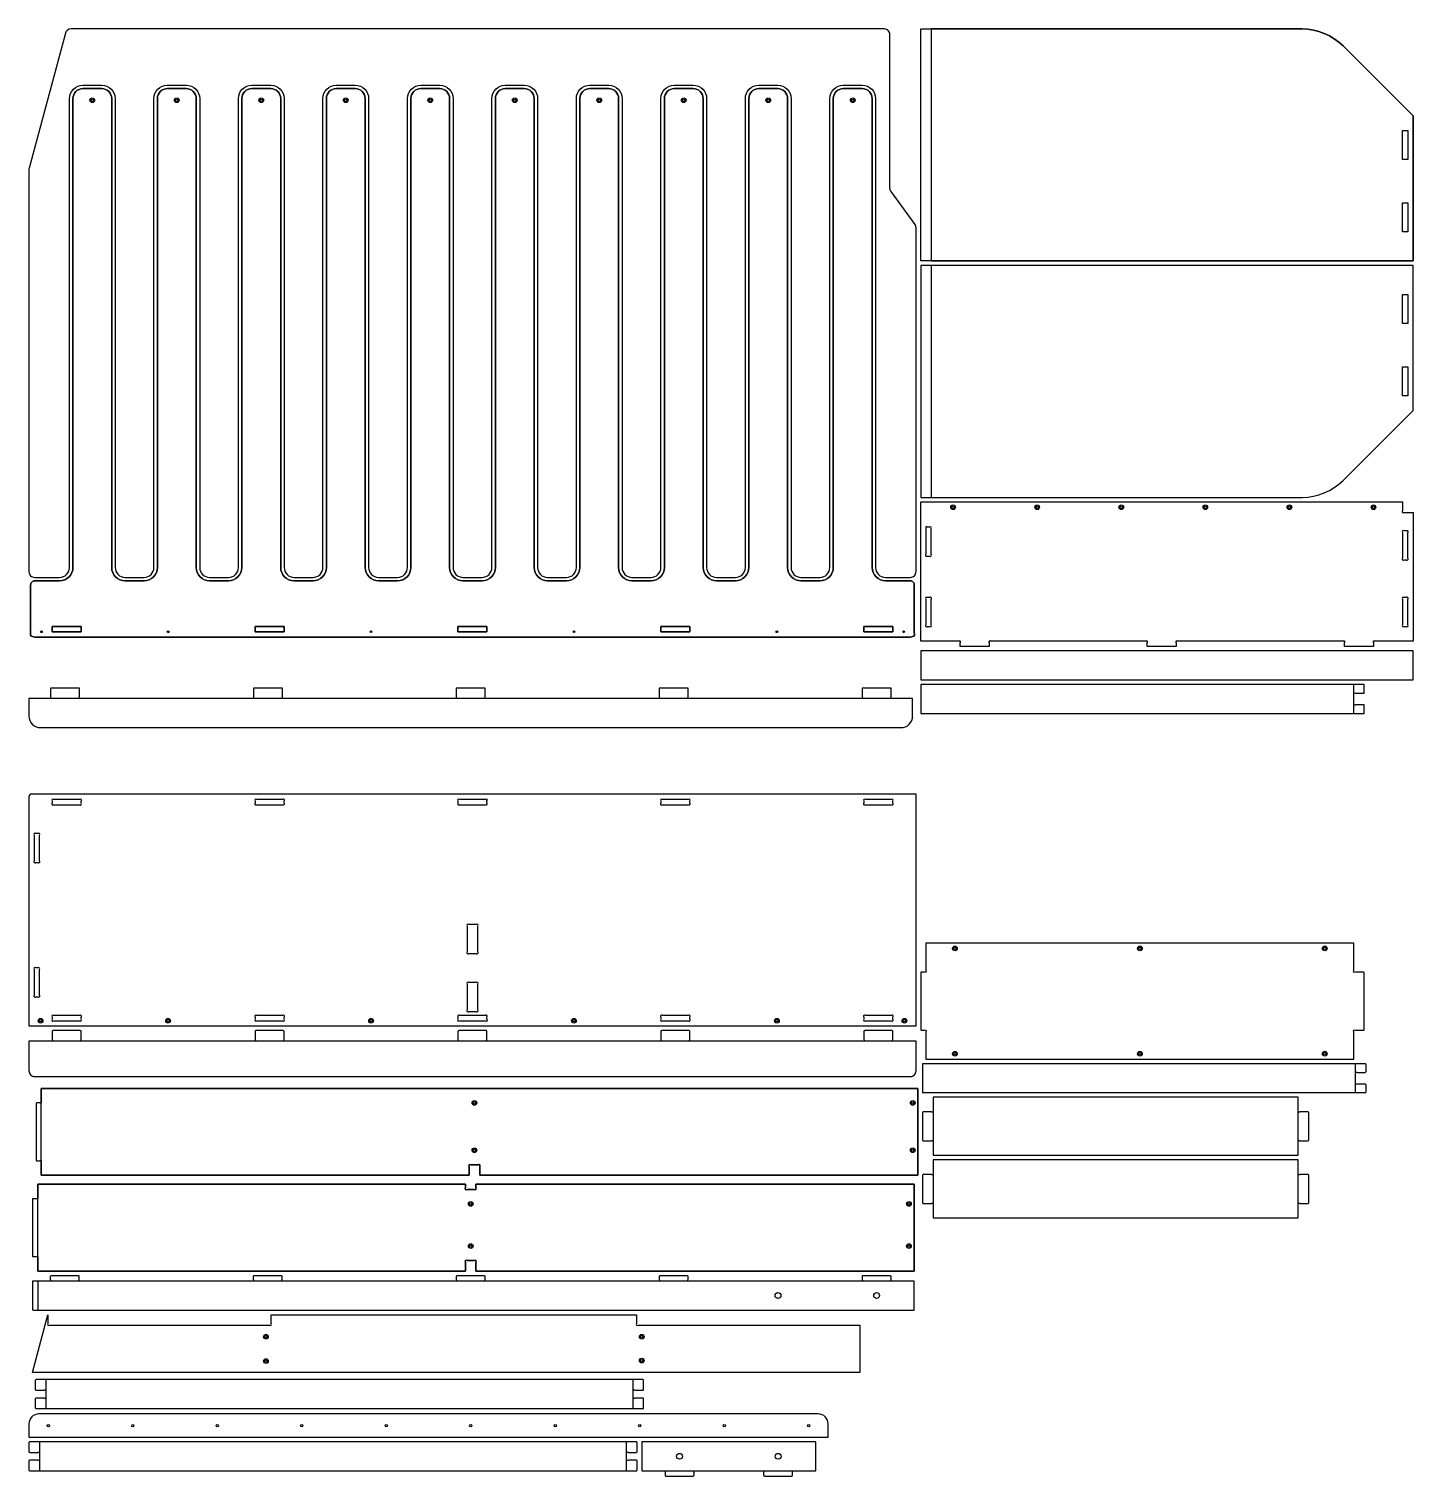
# Model space of a CAD drawing. Header units: millimetres. Extents: x 2 to 2393, y -6494 to -6.
# Drawn here: x 6 to 2393, y -2503 to -6 of the extents above; entities that cross this region are included whole.
import ezdxf

# ---------------------------------------------------------------- set-up
doc = ezdxf.new("R2010")
doc.units = ezdxf.units.MM
doc.layers.get('0').update_dxf_attribs({"linetype": 'CONTINUOUS'})

msp = doc.modelspace()

# ---------------------------------------------------------------- linework, layer by layer
for points in [[(6.3, -942.4, 0.414214), (16.3, -952.5), (59.2, -952.5, 0.414214), (76.2, -935.4), (76.2, -126.3, -0.414214), (99.2, -103.3), (132.1, -103.3, -0.414214), (155.1, -126.3), (155.1, -935.4, 0.414214), (172.1, -952.5), (204.9, -952.5, 0.414214), (221.9, -935.4), (221.9, -126.3, -0.414214), (244.9, -103.3), (277.8, -103.3, -0.414214), (300.8, -126.3), (300.8, -935.4, 0.414214), (317.8, -952.5), (350.6, -952.5, 0.414214), (367.6, -935.4), (367.6, -126.3, -0.414214), (390.6, -103.3), (423.5, -103.3, -0.414214), (446.5, -126.3), (446.5, -935.4, 0.414214), (463.5, -952.5), (496.3, -952.5, 0.414214), (513.3, -935.4), (513.3, -126.3, -0.414214), (536.3, -103.3), (569.2, -103.3, -0.414214), (592.2, -126.3), (592.2, -935.4, 0.414214), (609.2, -952.5), (642.1, -952.5, 0.414214), (659.1, -935.4), (659.1, -126.3, -0.414214), (682.1, -103.3), (714.9, -103.3, -0.414214), (737.9, -126.3), (737.9, -935.4, 0.414214), (754.9, -952.5), (787.8, -952.5, 0.414214), (804.8, -935.4), (804.8, -126.3, -0.414214), (827.8, -103.3), (860.6, -103.3, -0.414214), (883.6, -126.3), (883.6, -935.4, 0.414214), (900.6, -952.5), (933.5, -952.5, 0.414214), (950.5, -935.4), (950.5, -126.3, -0.414214), (973.5, -103.3), (1006.3, -103.3, -0.414214), (1029.3, -126.3), (1029.3, -935.4, 0.414214), (1046.3, -952.5), (1079.2, -952.5, 0.414214), (1096.2, -935.4), (1096.2, -126.3, -0.414214), (1119.2, -103.3), (1152.1, -103.3, -0.414214), (1175.1, -126.3), (1175.1, -935.4, 0.414214), (1192.1, -952.5), (1224.9, -952.5, 0.414214), (1241.9, -935.4), (1241.9, -126.3, -0.414214), (1264.9, -103.3), (1297.8, -103.3, -0.414214), (1320.8, -126.3), (1320.8, -935.4, 0.414214), (1337.8, -952.5), (1370.6, -952.5, 0.414214), (1387.6, -935.4), (1387.6, -126.3, -0.414214), (1410.6, -103.3), (1443.5, -103.3, -0.414214), (1466.5, -126.3), (1466.5, -935.4, 0.414214), (1483.5, -952.5), (1526.3, -952.5, 0.414214), (1536.3, -942.4), (1536.3, -349.6, 0.157658), (1534.5, -343.7), (1493.2, -286.7, -0.157658), (1491.3, -280.8), (1491.3, -16.3, 0.414214), (1481.3, -6.4), (79, -6.4, 0.339113), (69.4, -13.7), (6.7, -246.5, 0.06585), (6.3, -249.1)], [(6.3, -942.4, 0.414214), (16.3, -952.5), (59.2, -952.5, 0.414214), (76.2, -935.4), (76.2, -126.3, -0.414214), (99.2, -103.3), (132.1, -103.3, -0.414214), (155.1, -126.3), (155.1, -935.4, 0.414214), (172.1, -952.5), (204.9, -952.5, 0.414214), (221.9, -935.4), (221.9, -126.3, -0.414214), (244.9, -103.3), (277.8, -103.3, -0.414214), (300.8, -126.3), (300.8, -935.4, 0.414214), (317.8, -952.5), (350.6, -952.5, 0.414214), (367.6, -935.4), (367.6, -126.3, -0.414214), (390.6, -103.3), (423.5, -103.3, -0.414214), (446.5, -126.3), (446.5, -935.4, 0.414214), (463.5, -952.5), (496.3, -952.5, 0.414214), (513.3, -935.4), (513.3, -126.3, -0.414214), (536.3, -103.3), (569.2, -103.3, -0.414214), (592.2, -126.3), (592.2, -935.4, 0.414214), (609.2, -952.5), (642.1, -952.5, 0.414214), (659.1, -935.4), (659.1, -126.3, -0.414214), (682.1, -103.3), (714.9, -103.3, -0.414214), (737.9, -126.3), (737.9, -935.4, 0.414214), (754.9, -952.5), (787.8, -952.5, 0.414214), (804.8, -935.4), (804.8, -126.3, -0.414214), (827.8, -103.3), (860.6, -103.3, -0.414214), (883.6, -126.3), (883.6, -935.4, 0.414214), (900.6, -952.5), (933.5, -952.5, 0.414214), (950.5, -935.4), (950.5, -126.3, -0.414214), (973.5, -103.3), (1006.3, -103.3, -0.414214), (1029.3, -126.3), (1029.3, -935.4, 0.414214), (1046.3, -952.5), (1079.2, -952.5, 0.414214), (1096.2, -935.4), (1096.2, -126.3, -0.414214), (1119.2, -103.3), (1152.1, -103.3, -0.414214), (1175.1, -126.3), (1175.1, -935.4, 0.414214), (1192.1, -952.5), (1224.9, -952.5, 0.414214), (1241.9, -935.4), (1241.9, -126.3, -0.414214), (1264.9, -103.3), (1297.8, -103.3, -0.414214), (1320.8, -126.3), (1320.8, -935.4, 0.414214), (1337.8, -952.5), (1370.6, -952.5, 0.414214), (1387.6, -935.4), (1387.6, -126.3, -0.414214), (1410.6, -103.3), (1443.5, -103.3, -0.414214), (1466.5, -126.3), (1466.5, -935.4, 0.414214), (1483.5, -952.5), (1526.3, -952.5, 0.414214), (1536.3, -942.4), (1536.3, -349.6, 0.157658), (1534.5, -343.7), (1493.2, -286.7, -0.157658), (1491.3, -280.8), (1491.3, -16.3, 0.414214), (1481.3, -6.4), (79, -6.4, 0.339113), (69.4, -13.7), (6.7, -246.5, 0.06585), (6.3, -249.1)], [(1544.3, -6.4), (2202, -6.4, -0.198912), (2272.7, -35.6), (2393.4, -156.3), (2393.4, -406.4), (1544.3, -406.4)], [(1562.5, -6.4), (1562.5, -406.4), (2393.4, -406.4), (2393.4, -156.3), (2272.7, -35.6, 0.198912), (2202, -6.4)], [(82.2, -935.4), (82.2, -126.3, -0.414214), (99.2, -109.3), (132.1, -109.3, -0.414214), (149.1, -126.3), (149.1, -935.4, 0.414214), (172.1, -958.4), (204.9, -958.4, 0.414214), (227.9, -935.4), (227.9, -126.3, -0.414214), (244.9, -109.3), (277.8, -109.3, -0.414214), (294.8, -126.3), (294.8, -935.4, 0.414214), (317.8, -958.4), (350.6, -958.4, 0.414214), (373.6, -935.4), (373.6, -126.3, -0.414214), (390.6, -109.3), (423.5, -109.3, -0.414214), (440.5, -126.3), (440.5, -935.4, 0.414214), (463.5, -958.4), (496.3, -958.4, 0.414214), (519.3, -935.4), (519.3, -126.3, -0.414214), (536.3, -109.3), (569.2, -109.3, -0.414214), (586.2, -126.3), (586.2, -935.4, 0.414214), (609.2, -958.4), (642.1, -958.4, 0.414214), (665.1, -935.4), (665.1, -126.3, -0.414214), (682.1, -109.3), (714.9, -109.3, -0.414214), (731.9, -126.3), (731.9, -935.4, 0.414214), (754.9, -958.4), (787.8, -958.4, 0.414214), (810.8, -935.4), (810.8, -126.3, -0.414214), (827.8, -109.3), (860.6, -109.3, -0.414214), (877.6, -126.3), (877.6, -935.4, 0.414214), (900.6, -958.4), (933.5, -958.4, 0.414214), (956.5, -935.4), (956.5, -126.3, -0.414214), (973.5, -109.3), (1006.3, -109.3, -0.414214), (1023.3, -126.3), (1023.3, -935.4, 0.414214), (1046.3, -958.4), (1079.2, -958.4, 0.414214), (1102.2, -935.4), (1102.2, -126.3, -0.414214), (1119.2, -109.3), (1152.1, -109.3, -0.414214), (1169.1, -126.3), (1169.1, -935.4, 0.414214), (1192.1, -958.4), (1224.9, -958.4, 0.414214), (1247.9, -935.4), (1247.9, -126.3, -0.414214), (1264.9, -109.3), (1297.8, -109.3, -0.414214), (1314.8, -126.3), (1314.8, -935.4, 0.414214), (1337.8, -958.4), (1370.6, -958.4, 0.414214), (1393.6, -935.4), (1393.6, -126.3, -0.414214), (1410.6, -109.3), (1443.5, -109.3, -0.414214), (1460.5, -126.3), (1460.5, -935.4, 0.414214), (1483.5, -958.4), (1526.3, -958.4, -0.414214), (1533.3, -965.4), (1533.3, -1045.4), (1533.4, -1052.5, -0.198912), (1526.3, -1055.4), (16.3, -1055.4, -0.196315), (9.3, -1052.6), (9.3, -965.4, -0.414214), (16.3, -958.4), (59.2, -958.4, 0.414214)], [(1526.3, -1055.4, 0.198912), (1533.4, -1052.5), (1533.3, -1045.4), (1533.3, -965.4, 0.414214), (1526.3, -958.4), (1483.5, -958.4, -0.414214), (1460.5, -935.4), (1460.5, -126.3, 0.414214), (1443.5, -109.3), (1410.6, -109.3, 0.414214), (1393.6, -126.3), (1393.6, -935.4, -0.414214), (1370.6, -958.4), (1337.8, -958.4, -0.414214), (1314.8, -935.4), (1314.8, -126.3, 0.414214), (1297.8, -109.3), (1264.9, -109.3, 0.414214), (1247.9, -126.3), (1247.9, -935.4, -0.414214), (1224.9, -958.4), (1192.1, -958.4, -0.414214), (1169.1, -935.4), (1169.1, -126.3, 0.414214), (1152.1, -109.3), (1119.2, -109.3, 0.414214), (1102.2, -126.3), (1102.2, -935.4, -0.414214), (1079.2, -958.4), (1046.3, -958.4, -0.414214), (1023.3, -935.4), (1023.3, -126.3, 0.414214), (1006.3, -109.3), (973.5, -109.3, 0.414214), (956.5, -126.3), (956.5, -935.4, -0.414214), (933.5, -958.4), (900.6, -958.4, -0.414214), (877.6, -935.4), (877.6, -126.3, 0.414214), (860.6, -109.3), (827.8, -109.3, 0.414214), (810.8, -126.3), (810.8, -935.4, -0.414214), (787.8, -958.4), (754.9, -958.4, -0.414214), (731.9, -935.4), (731.9, -126.3, 0.414214), (714.9, -109.3), (682.1, -109.3, 0.414214), (665.1, -126.3), (665.1, -935.4, -0.414214), (642.1, -958.4), (609.2, -958.4, -0.414214), (586.2, -935.4), (586.2, -126.3, 0.414214), (569.2, -109.3), (536.3, -109.3, 0.414214), (519.3, -126.3), (519.3, -935.4, -0.414214), (496.3, -958.4), (463.5, -958.4, -0.414214), (440.5, -935.4), (440.5, -126.3, 0.414214), (423.5, -109.3), (390.6, -109.3, 0.414214), (373.6, -126.3), (373.6, -935.4, -0.414214), (350.6, -958.4), (317.8, -958.4, -0.414214), (294.8, -935.4), (294.8, -126.3, 0.414214), (277.8, -109.3), (244.9, -109.3, 0.414214), (227.9, -126.3), (227.9, -935.4, -0.414214), (204.9, -958.4), (172.1, -958.4, -0.414214), (149.1, -935.4), (149.1, -126.3, 0.414214), (132.1, -109.3), (99.2, -109.3, 0.414214), (82.2, -126.3), (82.2, -935.4, -0.414214), (59.2, -958.4), (16.3, -958.4, 0.414214), (9.3, -965.4), (9.3, -1052.6, 0.196315), (16.3, -1055.4)], [(1544.3, -814.4), (2202, -814.4, 0.198912), (2272.7, -785.1), (2393.4, -664.4), (2393.4, -414.4), (1544.3, -414.4)], [(1562.5, -414.4), (1562.5, -814.4), (2202, -814.4, 0.198912), (2272.7, -785.1), (2393.4, -664.4), (2393.4, -414.4)], [(1612.5, -1065.2, 0.414214), (1612.5, -1062.4), (1544.3, -1062.4), (1544.3, -822.4), (2375.2, -822.4), (2375.2, -837.7, 1), (2378.1, -840.6), (2393.4, -840.6), (2393.4, -1062.4), (2325.2, -1062.4, 0.414214), (2325.2, -1065.2), (2325.2, -1071.5), (2275.2, -1071.5), (2275.2, -1065.2, 0.414214), (2275.2, -1062.4), (1984.8, -1062.4, 0.414214), (1984.8, -1065.2), (1984.8, -1071.5), (1934.8, -1071.5), (1934.8, -1065.2, 0.414214), (1934.8, -1062.4), (1662.5, -1062.4, 0.414214), (1662.5, -1065.2), (1662.5, -1071.5), (1612.5, -1071.5)], [(1612.5, -1065.2, 1), (1609.7, -1062.4), (1544.3, -1062.4), (1544.3, -822.4), (2375.2, -822.4), (2375.2, -837.7, 1), (2378.1, -840.6), (2393.4, -840.6), (2393.4, -1062.4), (2328.1, -1062.4, 1), (2325.2, -1065.2), (2325.2, -1071.5), (2275.2, -1071.5), (2275.2, -1065.2, 1), (2272.4, -1062.4), (1987.7, -1062.4, 1), (1984.8, -1065.2), (1984.8, -1071.5), (1934.8, -1071.5), (1934.8, -1065.2, 1), (1931.9, -1062.4), (1665.4, -1062.4, 1), (1662.5, -1065.2), (1662.5, -1071.5), (1612.5, -1071.5)], [(1559.7, -915.6, 1), (1562.5, -912.7), (1562.5, -868.4, 1), (1559.7, -865.6), (1556.3, -865.6, 1), (1553.4, -868.4), (1553.4, -912.7, 1), (1556.3, -915.6)], [(2381.5, -922.4, 1), (2384.3, -919.5), (2384.3, -875.2, 1), (2381.5, -872.4), (2378.1, -872.4, 1), (2375.2, -875.2), (2375.2, -919.5, 1), (2378.1, -922.4)], [(1553.4, -1034.5, 1), (1556.3, -1037.4), (1559.7, -1037.4, 1), (1562.5, -1034.5), (1562.5, -990.2, 1), (1559.7, -987.4), (1556.3, -987.4, 1), (1553.4, -990.2)], [(2384.3, -990.2, 1), (2381.5, -987.4), (2378.1, -987.4, 1), (2375.2, -990.2), (2375.2, -1034.5, 1), (2378.1, -1037.4), (2381.5, -1037.4, 1), (2384.3, -1034.5)], [(796.2, -1161.7), (793.3, -1161.7, -0.414214), (793.3, -1158.8), (793.3, -1143.5), (743.4, -1143.5), (743.4, -1158.8, -0.414214), (743.4, -1161.7), (740.5, -1161.7), (446.2, -1161.7), (443.4, -1161.7, -0.414214), (443.4, -1158.8), (443.4, -1143.5), (393.4, -1143.5), (393.4, -1158.8, -0.414214), (393.4, -1161.7), (390.5, -1161.7), (96.2, -1161.7), (93.3, -1161.7, -0.414214), (93.3, -1158.8), (93.3, -1143.5), (43.4, -1143.5), (43.4, -1158.8, -0.414214), (43.4, -1161.7), (40.5, -1161.7), (6.3, -1161.7), (6.3, -1191.7, 0.414214), (26.3, -1211.7), (1510.3, -1211.7, 0.414214), (1530.3, -1191.7), (1530.3, -1161.7), (1496.2, -1161.7), (1493.3, -1161.7, -0.414214), (1493.3, -1158.8), (1493.3, -1143.5), (1443.4, -1143.5), (1443.4, -1158.8, -0.414214), (1443.4, -1161.7), (1440.5, -1161.7), (1146.2, -1161.7), (1143.4, -1161.7, -0.414214), (1143.4, -1158.8), (1143.4, -1143.5), (1093.4, -1143.5), (1093.4, -1158.8, -0.414214), (1093.4, -1161.7), (1090.5, -1161.7)], [(2291.2, -1155.3), (2291.2, -1152.5, -0.414214), (2294, -1152.5), (2309.3, -1152.5), (2309.3, -1137.5), (1544.3, -1137.5), (1544.3, -1187.5), (2309.3, -1187.5), (2309.3, -1172.5), (2294, -1172.5, -0.414214), (2291.2, -1172.5), (2291.2, -1169.6)], [(1510.3, -1211.7, 0.414214), (1530.3, -1191.7), (1530.3, -1161.7), (6.3, -1161.7), (6.3, -1191.7, 0.414214), (26.3, -1211.7)], [(11.3, -1326.3, 0.414214), (6.3, -1331.3), (6.3, -1726.3), (1536.3, -1726.3), (1536.3, -1326.3)], [(11.3, -1326.3, 0.414214), (6.3, -1331.3), (6.3, -1726.3), (1536.3, -1726.3), (1536.3, -1326.3)], [(96.3, -1338.3, 1), (93.5, -1335.4), (49.2, -1335.4, 1), (46.3, -1338.3), (46.3, -1341.7, 1), (49.2, -1344.6), (93.5, -1344.6, 1), (96.3, -1341.7)], [(446.3, -1338.3, 1), (443.5, -1335.4), (399.2, -1335.4, 1), (396.3, -1338.3), (396.3, -1341.7, 1), (399.2, -1344.6), (443.5, -1344.6, 1), (446.3, -1341.7)], [(796.3, -1338.3, 1), (793.5, -1335.4), (749.2, -1335.4, 1), (746.3, -1338.3), (746.3, -1341.7, 1), (749.2, -1344.6), (793.5, -1344.6, 1), (796.3, -1341.7)], [(1146.3, -1338.3, 1), (1143.5, -1335.4), (1099.2, -1335.4, 1), (1096.3, -1338.3), (1096.3, -1341.7, 1), (1099.2, -1344.6), (1143.5, -1344.6, 1), (1146.3, -1341.7)], [(1496.3, -1338.3, 1), (1493.5, -1335.4), (1449.2, -1335.4, 1), (1446.3, -1338.3), (1446.3, -1341.7, 1), (1449.2, -1344.6), (1493.5, -1344.6, 1), (1496.3, -1341.7)], [(18.3, -1394.5, 1), (15.4, -1397.4), (15.4, -1441.7, 1), (18.3, -1444.6), (21.7, -1444.6, 1), (24.5, -1441.7), (24.5, -1397.4, 1), (21.7, -1394.5)], [(762.2, -1598.5, 1), (765.1, -1601.3), (777.6, -1601.3, 1), (780.4, -1598.5), (780.4, -1554.2, 1), (777.6, -1551.3), (765.1, -1551.3, 1), (762.2, -1554.2)], [(1544.3, -1732, 0.414214), (1545.8, -1733.5), (1550.6, -1733.5, -1), (1553.4, -1736.3), (1553.4, -1783.5), (2291.2, -1783.5), (2291.2, -1736.3, -1), (2294, -1733.5), (2307.8, -1733.5, 0.414214), (2309.3, -1732), (2309.3, -1634.9, 0.414214), (2307.8, -1633.5), (2294, -1633.5, -1), (2291.2, -1630.6), (2291.2, -1583.5), (1553.4, -1583.5), (1553.4, -1630.6, -1), (1550.6, -1633.5), (1545.8, -1633.5, 0.414214), (1544.3, -1634.9)], [(1544.3, -1732, 0.414214), (1545.8, -1733.5), (1550.6, -1733.5, -1), (1553.4, -1736.3), (1553.4, -1783.5), (2291.2, -1783.5), (2291.2, -1736.3, -1), (2294, -1733.5), (2307.8, -1733.5, 0.414214), (2309.3, -1732), (2309.3, -1634.9, 0.414214), (2307.8, -1633.5), (2294, -1633.5, -1), (2291.2, -1630.6), (2291.2, -1583.5), (1553.4, -1583.5), (1553.4, -1630.6, -1), (1550.6, -1633.5), (1545.8, -1633.5, 0.414214), (1544.3, -1634.9)], [(15.4, -1673.5, 1), (18.3, -1676.3), (21.7, -1676.3, 1), (24.5, -1673.5), (24.5, -1629.2, 1), (21.7, -1626.3), (18.3, -1626.3, 1), (15.4, -1629.2)], [(762.2, -1698.5, 1), (765.1, -1701.3), (777.6, -1701.3, 1), (780.4, -1698.5), (780.4, -1654.2, 1), (777.6, -1651.3), (765.1, -1651.3, 1), (762.2, -1654.2)], [(46.3, -1714.4, 1), (49.2, -1717.3), (93.5, -1717.3, 1), (96.3, -1714.4), (96.3, -1711, 1), (93.5, -1708.2), (49.2, -1708.2, 1), (46.3, -1711)], [(46.3, -1714.4, 1), (49.2, -1717.3), (93.5, -1717.3, 1), (96.3, -1714.4), (96.3, -1711, 1), (93.5, -1708.2), (49.2, -1708.2, 1), (46.3, -1711)], [(443.5, -1717.3, 1), (446.3, -1714.4), (446.3, -1711, 1), (443.5, -1708.2), (399.2, -1708.2, 1), (396.3, -1711), (396.3, -1714.4, 1), (399.2, -1717.3)], [(443.5, -1717.3, 1), (446.3, -1714.4), (446.3, -1711, 1), (443.5, -1708.2), (399.2, -1708.2, 1), (396.3, -1711), (396.3, -1714.4, 1), (399.2, -1717.3)], [(746.3, -1714.4, 1), (749.2, -1717.3), (793.5, -1717.3, 1), (796.3, -1714.4), (796.3, -1711, 1), (793.5, -1708.2), (749.2, -1708.2, 1), (746.3, -1711)], [(746.3, -1714.4, 1), (749.2, -1717.3), (793.5, -1717.3, 1), (796.3, -1714.4), (796.3, -1711, 1), (793.5, -1708.2), (749.2, -1708.2, 1), (746.3, -1711)], [(1096.3, -1714.4, 1), (1099.2, -1717.3), (1143.5, -1717.3, 1), (1146.3, -1714.4), (1146.3, -1711, 1), (1143.5, -1708.2), (1099.2, -1708.2, 1), (1096.3, -1711)], [(1096.3, -1714.4, 1), (1099.2, -1717.3), (1143.5, -1717.3, 1), (1146.3, -1714.4), (1146.3, -1711, 1), (1143.5, -1708.2), (1099.2, -1708.2, 1), (1096.3, -1711)], [(1446.3, -1714.4, 1), (1449.2, -1717.3), (1493.5, -1717.3, 1), (1496.3, -1714.4), (1496.3, -1711, 1), (1493.5, -1708.2), (1449.2, -1708.2, 1), (1446.3, -1711)], [(1446.3, -1714.4, 1), (1449.2, -1717.3), (1493.5, -1717.3, 1), (1496.3, -1714.4), (1496.3, -1711, 1), (1493.5, -1708.2), (1449.2, -1708.2, 1), (1446.3, -1711)], [(47.8, -1734.4, 0.414214), (46.3, -1735.9), (46.3, -1749.7, -0.414214), (46.3, -1752.5), (43.5, -1752.5), (6.3, -1752.5), (6.3, -1803.6, 0.414214), (16.3, -1813.6), (1526.3, -1813.6, 0.414214), (1536.3, -1803.6), (1536.3, -1752.5), (1499.2, -1752.5), (1496.3, -1752.5, -0.414214), (1496.3, -1749.7), (1496.3, -1735.9, 0.414214), (1494.8, -1734.4), (1447.8, -1734.4, 0.414214), (1446.3, -1735.9), (1446.3, -1749.7, -0.414214), (1446.3, -1752.5), (1443.5, -1752.5), (1149.2, -1752.5), (1146.3, -1752.5, -0.414214), (1146.3, -1749.7), (1146.3, -1735.9, 0.414214), (1144.8, -1734.4), (1097.8, -1734.4, 0.414214), (1096.3, -1735.9), (1096.3, -1749.7, -0.414214), (1096.3, -1752.5), (1093.5, -1752.5), (799.2, -1752.5), (796.3, -1752.5, -0.414214), (796.3, -1749.7), (796.3, -1735.9, 0.414214), (794.8, -1734.4), (747.8, -1734.4, 0.414214), (746.3, -1735.9), (746.3, -1749.7, -0.414214), (746.3, -1752.5), (743.5, -1752.5), (449.2, -1752.5), (446.3, -1752.5, -0.414214), (446.3, -1749.7), (446.3, -1735.9, 0.414214), (444.8, -1734.4), (397.8, -1734.4, 0.414214), (396.3, -1735.9), (396.3, -1749.7, -0.414214), (396.3, -1752.5), (393.5, -1752.5), (99.2, -1752.5), (96.3, -1752.5, -0.414214), (96.3, -1749.7), (96.3, -1735.9, 0.414214), (94.8, -1734.4)], [(1526.3, -1813.6, 0.414214), (1536.3, -1803.6), (1536.3, -1752.5), (6.3, -1752.5), (6.3, -1803.6, 0.414214), (16.3, -1813.6)], [(2312.4, -1792.9, 0.414214), (2310.9, -1791.4), (1547.4, -1791.4), (1547.4, -1841.4), (2310.9, -1841.4, 0.414214), (2312.4, -1839.9), (2312.4, -1827.9, 0.414214), (2310.9, -1826.5), (2297, -1826.5, -0.414214), (2294.2, -1826.5), (2294.2, -1823.6), (2294.2, -1809.3), (2294.2, -1806.4, -0.414214), (2297, -1806.4), (2310.9, -1806.4, 0.414214), (2312.4, -1804.9)], [(18.7, -1957.5, 0.414214), (20.2, -1959), (24.8, -1959, -0.414214), (27.6, -1959), (27.6, -1961.8), (27.6, -1984), (765.5, -1984), (765.5, -1968.6, -1), (768.4, -1965.8), (780.9, -1965.8, -1), (783.7, -1968.6), (783.7, -1984), (1539.6, -1984), (1539.6, -1834), (27.6, -1834), (27.6, -1856.1), (27.6, -1859, -0.414214), (24.8, -1859), (20.2, -1859, 0.414214), (18.7, -1860.5)], [(783.7, -1968.6, 1), (780.9, -1965.8), (768.4, -1965.8, 1), (765.5, -1968.6), (765.5, -1984), (27.6, -1984), (27.6, -1834), (1539.6, -1834), (1539.6, -1984), (783.7, -1984)], [(1547.4, -1923, 0.414214), (1548.8, -1924.5), (1562.7, -1924.5, -0.414214), (1565.6, -1924.5), (1565.6, -1927.3), (1565.6, -1949.4), (2195.6, -1949.4), (2195.6, -1927.3), (2195.6, -1924.5, -0.414214), (2198.4, -1924.5), (2212.2, -1924.5, 0.414214), (2213.8, -1923), (2213.8, -1876, 0.414214), (2212.2, -1874.5), (2198.4, -1874.5, -0.414214), (2195.6, -1874.5), (2195.6, -1871.6), (2195.6, -1849.4), (1565.6, -1849.4), (1565.6, -1871.6), (1565.6, -1874.5, -0.414214), (1562.7, -1874.5), (1548.8, -1874.5, 0.414214), (1547.4, -1876)], [(1547.4, -2031, 0.414214), (1548.8, -2032.5), (1562.7, -2032.5, -0.414214), (1565.6, -2032.5), (1565.6, -2035.3), (1565.6, -2057.4), (2195.6, -2057.4), (2195.6, -2035.3), (2195.6, -2032.5, -0.414214), (2198.4, -2032.5), (2212.2, -2032.5, 0.414214), (2213.8, -2031), (2213.8, -1984, 0.414214), (2212.2, -1982.5), (2198.4, -1982.5, -0.414214), (2195.6, -1982.5), (2195.6, -1979.6), (2195.6, -1957.5), (1565.6, -1957.5), (1565.6, -1979.6), (1565.6, -1982.5, -0.414214), (1562.7, -1982.5), (1548.8, -1982.5, 0.414214), (1547.4, -1984)], [(12.3, -2122.8, 0.414214), (13.8, -2124.3), (18.5, -2124.3, -0.414214), (21.4, -2124.3), (21.4, -2127.1), (21.4, -2149.3), (759.1, -2149.3), (759.1, -2133.9, -1), (761.9, -2131.1), (774.4, -2131.1, -1), (777.3, -2133.9), (777.3, -2149.3), (1533.2, -2149.3), (1533.2, -1999.3), (777.3, -1999.3), (777.3, -2005.5, -1), (774.4, -2008.4), (761.9, -2008.4, -1), (759.1, -2005.5), (759.1, -1999.3), (21.4, -1999.3), (21.4, -2021.4), (21.4, -2024.3, -0.414214), (18.5, -2024.3), (13.8, -2024.3, 0.414214), (12.3, -2025.8)], [(759.1, -2005.5, 1), (761.9, -2008.4), (774.4, -2008.4, 1), (777.3, -2005.5), (777.3, -1999.3), (1533.2, -1999.3), (1533.2, -2149.3), (777.3, -2149.3), (777.3, -2133.9, 1), (774.4, -2131.1), (761.9, -2131.1, 1), (759.1, -2133.9), (759.1, -2149.3), (21.4, -2149.3), (21.4, -1999.3), (759.1, -1999.3)], [(1493.2, -2158.8, 0.414214), (1491.7, -2157.3), (1444.7, -2157.3, 0.414214), (1443.2, -2158.8), (1443.2, -2163.5, -0.414214), (1443.2, -2166.4), (1440.3, -2166.4), (1146, -2166.4), (1143.2, -2166.4, -0.414214), (1143.2, -2163.5), (1143.2, -2158.8, 0.414214), (1141.7, -2157.3), (1094.7, -2157.3, 0.414214), (1093.2, -2158.8), (1093.2, -2163.5, -0.414214), (1093.2, -2166.4), (1090.3, -2166.4), (796, -2166.4), (793.2, -2166.4, -0.414214), (793.2, -2163.5), (793.2, -2158.8, 0.414214), (791.7, -2157.3), (744.7, -2157.3, 0.414214), (743.2, -2158.8), (743.2, -2163.5, -0.414214), (743.2, -2166.4), (740.3, -2166.4), (446, -2166.4), (443.2, -2166.4, -0.414214), (443.2, -2163.5), (443.2, -2158.8, 0.414214), (441.7, -2157.3), (394.7, -2157.3, 0.414214), (393.2, -2158.8), (393.2, -2163.5, -0.414214), (393.2, -2166.4), (390.3, -2166.4), (96, -2166.4), (93.2, -2166.4, -0.414214), (93.2, -2163.5), (93.2, -2158.8, 0.414214), (91.7, -2157.3), (44.7, -2157.3, 0.414214), (43.2, -2158.8), (43.2, -2163.5, -0.414214), (43.2, -2166.4), (40.3, -2166.4), (13.8, -2166.4, 0.414214), (12.3, -2167.9), (12.3, -2214.9, 0.414214), (13.8, -2216.4), (1533.2, -2216.4), (1533.2, -2166.4), (1496, -2166.4), (1493.2, -2166.4, -0.414214), (1493.2, -2163.5)], [(39.2, -2239.7, 1), (42, -2242.6), (421.3, -2242.6, 1), (424.2, -2239.7), (424.2, -2224.4), (1054.2, -2224.4), (1054.2, -2239.7, 1), (1057, -2242.6), (1439.2, -2242.6), (1439.2, -2324.4), (12.3, -2324.4), (39.2, -2224.4)], [(39.2, -2239.7, 1), (42, -2242.6), (421.3, -2242.6, 1), (424.2, -2239.7), (424.2, -2224.4), (1054.2, -2224.4), (1054.2, -2239.7, 1), (1057, -2242.6), (1439.2, -2242.6), (1439.2, -2324.4), (12.3, -2324.4), (39.2, -2224.4)], [(17.3, -2385, 0.414214), (18.8, -2386.5), (1064.9, -2386.5, 0.414214), (1066.4, -2385), (1066.4, -2369.8, 0.414214), (1064.9, -2368.3), (1051.1, -2368.3, -0.414214), (1048.2, -2368.3), (1048.2, -2365.4), (1048.2, -2357.6), (1048.2, -2354.7, -0.414214), (1051.1, -2354.7), (1064.9, -2354.7, 0.414214), (1066.4, -2353.2), (1066.4, -2338, 0.414214), (1064.9, -2336.5), (18.8, -2336.5, 0.414214), (17.3, -2338), (17.3, -2353.2, 0.414214), (18.8, -2354.7), (32.6, -2354.7, -0.414214), (35.5, -2354.7), (35.5, -2357.6), (35.5, -2365.4), (35.5, -2368.3, -0.414214), (32.6, -2368.3), (18.8, -2368.3, 0.414214), (17.3, -2369.8)], [(1384.6, -2412.7, 0.414214), (1367.6, -2395.7), (23.3, -2395.7, 0.414214), (6.3, -2412.7), (6.3, -2435.7), (1384.6, -2435.7)], [(1384.6, -2435.7), (1384.6, -2412.7, 0.414214), (1367.6, -2395.7), (23.3, -2395.7, 0.414214), (6.3, -2412.7), (6.3, -2435.7)], [(6.3, -2492.2, 0.414214), (7.8, -2493.7), (1053.9, -2493.7, 0.414214), (1055.4, -2492.2), (1055.4, -2477, 0.414214), (1053.9, -2475.5), (1040.1, -2475.5, -0.414214), (1037.2, -2475.5), (1037.2, -2472.6), (1037.2, -2464.8), (1037.2, -2461.9, -0.414214), (1040.1, -2461.9), (1053.9, -2461.9, 0.414214), (1055.4, -2460.4), (1055.4, -2445.2, 0.414214), (1053.9, -2443.7), (7.8, -2443.7, 0.414214), (6.3, -2445.2), (6.3, -2460.4, 0.414214), (7.8, -2461.9), (21.7, -2461.9, -0.414214), (24.5, -2461.9), (24.5, -2464.8), (24.5, -2472.6), (24.5, -2475.5, -0.414214), (21.7, -2475.5), (7.8, -2475.5, 0.414214), (6.3, -2477)], [(1103.4, -2501.3, 0.414214), (1104.9, -2502.8), (1151.9, -2502.8, 0.414214), (1153.4, -2501.3), (1153.4, -2496.6, -0.414214), (1153.4, -2493.7), (1156.3, -2493.7), (1270.6, -2493.7), (1273.4, -2493.7, -0.414214), (1273.4, -2496.6), (1273.4, -2501.3, 0.414214), (1274.9, -2502.8), (1321.9, -2502.8, 0.414214), (1323.4, -2501.3), (1323.4, -2496.6, -0.414214), (1323.4, -2493.7), (1326.3, -2493.7), (1363.4, -2493.7), (1363.4, -2443.7), (1063.4, -2443.7), (1063.4, -2493.7), (1100.6, -2493.7), (1103.4, -2493.7, -0.414214), (1103.4, -2496.6)]]:
    msp.add_lwpolyline(points, format="xyb", close=True)
for points in [[(2375.2, -231.3), (2375.2, -181.3), (2384.3, -181.3), (2384.3, -231.3)], [(2375.2, -306.3), (2384.3, -306.3), (2384.3, -356.3), (2375.2, -356.3)], [(2384.3, -514.3), (2375.2, -514.3), (2375.2, -464.4), (2384.3, -464.4)], [(2375.2, -639.4), (2375.2, -589.4), (2384.3, -589.4), (2384.3, -639.4)], [(96.3, -1037.2), (46.3, -1037.2), (46.3, -1046.3), (96.3, -1046.3)], [(46.3, -1037.2), (96.3, -1037.2), (96.3, -1046.3), (46.3, -1046.3)], [(446.3, -1037.2), (396.3, -1037.2), (396.3, -1046.3), (446.3, -1046.3)], [(446.3, -1037.2), (446.3, -1046.3), (396.3, -1046.3), (396.3, -1037.2)], [(796.3, -1037.2), (746.3, -1037.2), (746.3, -1046.3), (796.3, -1046.3)], [(796.3, -1037.2), (796.3, -1046.3), (746.3, -1046.3), (746.3, -1037.2)], [(1146.3, -1037.2), (1096.3, -1037.2), (1096.3, -1046.3), (1146.3, -1046.3)], [(1146.3, -1037.2), (1146.3, -1046.3), (1096.3, -1046.3), (1096.3, -1037.2)], [(1446.3, -1037.2), (1446.3, -1046.3), (1496.3, -1046.3), (1496.3, -1037.2)], [(1496.3, -1037.2), (1496.3, -1046.3), (1446.3, -1046.3), (1446.3, -1037.2)], [(1544.3, -1079.4), (1544.3, -1129.4), (2393.4, -1129.4), (2393.4, -1079.4)], [(2291.2, -1187.5), (2291.2, -1137.5), (1544.3, -1137.5), (1544.3, -1187.5)], [(2294.2, -1841.4), (2294.2, -1791.4), (1547.4, -1791.4), (1547.4, -1841.4)], [(1565.6, -1849.4), (1565.6, -1949.4), (2195.6, -1949.4), (2195.6, -1849.4)], [(1565.6, -1957.5), (1565.6, -2057.4), (2195.6, -2057.4), (2195.6, -1957.5)], [(21.4, -2166.4), (21.4, -2216.4), (1533.2, -2216.4), (1533.2, -2166.4)], [(35.5, -2336.5), (35.5, -2386.5), (1048.2, -2386.5), (1048.2, -2336.5)], [(24.5, -2443.7), (24.5, -2493.7), (1037.2, -2493.7), (1037.2, -2443.7)], [(1063.4, -2443.7), (1063.4, -2493.7), (1363.4, -2493.7), (1363.4, -2443.7)]]:
    msp.add_lwpolyline(points, close=True)
for centre, radius in [((115.6, -129.3), 4.05), ((115.6, -129.3), 2), ((261.3, -129.3), 4.05), ((261.3, -129.3), 2), ((407.1, -129.3), 4.05), ((407.1, -129.3), 2), ((552.8, -129.3), 4.05), ((552.8, -129.3), 2), ((698.5, -129.3), 4.05), ((698.5, -129.3), 2), ((844.2, -129.3), 4.05), ((844.2, -129.3), 2), ((989.9, -129.3), 4.05), ((989.9, -129.3), 2), ((1135.6, -129.3), 4.05), ((1135.6, -129.3), 2), ((1281.3, -129.3), 4.05), ((1281.3, -129.3), 2), ((1427.1, -129.3), 4.05), ((1427.1, -129.3), 2), ((1600.2, -831.5), 4), ((1600.2, -831.5), 2), ((1745.2, -831.5), 4), ((1745.2, -831.5), 2), ((1890.2, -831.5), 4), ((1890.2, -831.5), 2), ((2035.2, -831.5), 4), ((2035.2, -831.5), 2), ((2180.2, -831.5), 4), ((2180.2, -831.5), 2), ((2325.2, -831.5), 4), ((2325.2, -831.5), 2), ((27.8, -1046.3), 1.5), ((27.8, -1046.3), 1.5), ((246.3, -1046.3), 1.5), ((246.3, -1046.3), 1.5), ((596.3, -1046.3), 1.5), ((596.3, -1046.3), 1.5), ((946.3, -1046.3), 1.5), ((946.3, -1046.3), 1.5), ((1296.3, -1046.3), 1.5), ((1296.3, -1046.3), 1.5), ((1514.9, -1046.3), 1.5), ((1514.9, -1046.3), 1.5), ((1603.4, -1592.6), 4.05), ((1603.4, -1592.6), 2), ((1922.3, -1592.6), 4.05), ((1922.3, -1592.6), 2), ((2241.2, -1592.6), 4.05), ((2241.2, -1592.6), 2), ((26.3, -1717.3), 4.05), ((26.3, -1717.3), 2), ((246.3, -1717.3), 4.05), ((246.3, -1717.3), 2), ((596.3, -1717.3), 4.05), ((596.3, -1717.3), 2), ((946.3, -1717.3), 4.05), ((946.3, -1717.3), 2), ((1296.3, -1717.3), 4.05), ((1296.3, -1717.3), 2), ((1516.3, -1717.3), 4.05), ((1516.3, -1717.3), 2), ((1603.4, -1774.3), 4.05), ((1603.4, -1774.3), 2), ((1922.3, -1774.3), 4.05), ((1922.3, -1774.3), 2), ((2241.2, -1774.3), 4.05), ((2241.2, -1774.3), 2), ((774.6, -1859), 4.05), ((774.6, -1859), 2), ((1530.5, -1859), 4.05), ((1530.5, -1859), 2), ((774.6, -1940.8), 4.05), ((774.6, -1940.8), 2), ((1530.5, -1940.8), 4.05), ((1530.5, -1940.8), 2), ((768.2, -2033.4), 4.05), ((768.2, -2033.4), 2), ((1524.1, -2033.4), 4.05), ((1524.1, -2033.4), 2), ((768.2, -2106.1), 4.05), ((768.2, -2106.1), 2), ((1524.1, -2106.1), 4.05), ((1524.1, -2106.1), 2), ((1298.2, -2191.4), 5), ((1298.2, -2191.4), 5), ((1468.2, -2191.4), 5), ((1468.2, -2191.4), 5), ((415.1, -2262.6), 4.05), ((415.1, -2262.6), 2), ((1063.3, -2262.6), 4.05), ((1063.3, -2262.6), 2), ((415.1, -2304.4), 4.05), ((415.1, -2304.4), 2), ((1063.3, -2303.6), 4.05), ((1063.3, -2303.6), 2), ((39.8, -2415.7), 2), ((185.5, -2415.7), 2), ((331.2, -2415.7), 2), ((476.9, -2415.7), 2), ((622.6, -2415.7), 2), ((768.4, -2415.7), 2), ((914.1, -2415.7), 2), ((1059.8, -2415.7), 2), ((1205.5, -2415.7), 2), ((1351.2, -2415.7), 2), ((1128.4, -2468.7), 5), ((1128.4, -2468.7), 5), ((1298.4, -2468.7), 5), ((1298.4, -2468.7), 5)]:
    msp.add_circle(centre, radius)

doc.saveas('drawing.dxf')
